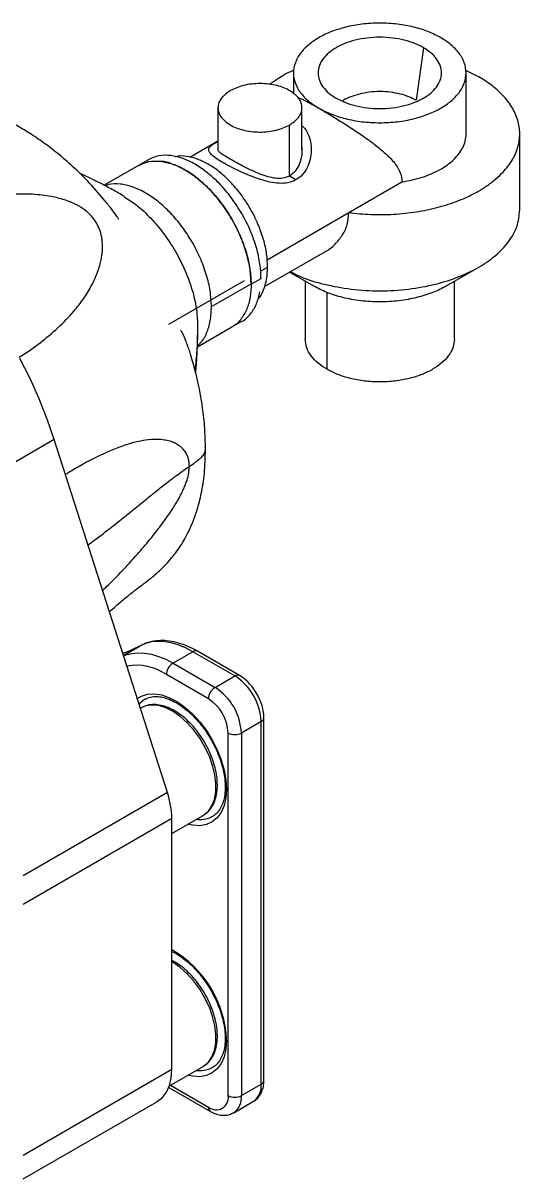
# Model space of a CAD drawing. Header units: millimetres. Extents: x 147 to 1155, y 137 to 770.
# Drawn here: x 696.3 to 802.8, y 152.9 to 400.7 of the extents above; entities that cross this region are included whole.
import ezdxf

# ---------------------------------------------------------------- set-up
doc = ezdxf.new("R2010")
doc.units = ezdxf.units.MM
doc.layers.add('CHEIA', color=7, linetype='Continuous')

msp = doc.modelspace()

# ---------------------------------------------------------------- linework, layer by layer
at = {"layer": 'CHEIA', "color": 3}
for p, q in [((782.143, 395.439), (780.561, 384.166)), ((754.283, 390.048), (754.283, 385.536)), ((791.179, 390.618), (793.996, 389.217)), ((791.283, 376.959), (791.283, 390.048)), ((738.097, 382.561), (738.097, 373.557)), ((756.098, 373.557), (756.098, 382.561)), ((753.411, 367.927), (753.411, 378.853)), ((802.783, 360.636), (802.783, 376.98)), ((738.097, 375.422), (732.058, 371.936)), ((721.065, 370.208), (713.693, 365.953)), ((723.189, 371.435), (721.061, 370.206)), ((754.814, 367.104), (753.411, 367.927)), ((766.152, 360.081), (777.53, 366.649)), ((748.623, 349.961), (766.152, 360.081)), ((748.057, 344.222), (761.135, 351.772)), ((747.208, 347.512), (748.741, 348.397)), ((758.641, 344.311), (753.426, 347.322)), ((786.924, 344.31), (794.003, 348.398)), ((727.528, 336.151), (743.792, 345.539)), ((736.7, 339.933), (745.206, 344.843)), ((745.206, 344.723), (747.327, 345.948)), ((756.783, 345.384), (756.783, 333.006)), ((788.783, 333.006), (788.783, 345.384)), ((761.469, 326.479), (761.469, 342.955)), ((733.683, 331.305), (741.063, 335.566)), ((741.059, 335.564), (743.188, 336.793)), ((733.737, 333.69), (733.743, 334.046)), ((703.005, 311.405), (669.771, 292.219)), ((727.252, 235.731), (703.005, 311.405)), ((717.833, 265.125), (721.399, 267.184)), ((732.697, 265.933), (728.454, 263.484)), ((741.7, 260.736), (732.697, 265.933)), ((742.7, 260.835), (733.697, 266.032)), ((728.454, 263.484), (737.457, 258.286)), ((736.043, 255.837), (727.04, 261.034)), ((737.457, 258.286), (741.7, 260.736)), ((721.615, 253.882), (721.464, 253.794)), ((721.92, 254.042), (721.615, 253.882)), ((747.356, 250.938), (743.114, 248.488)), ((747.356, 173.187), (747.356, 250.938)), ((747.942, 174.003), (747.942, 251.754)), ((740.285, 170.737), (740.285, 248.488)), ((743.114, 248.488), (743.114, 170.737)), ((727.252, 235.731), (696.323, 217.877)), ((728.194, 226.965), (734.914, 230.845)), ((728.194, 230.158), (696.323, 211.76)), ((728.194, 176.332), (728.194, 230.158)), ((728.194, 176.332), (696.323, 157.933)), ((727.666, 172.834), (734.914, 177.018)), ((727.549, 172.514), (736.457, 167.372)), ((727.916, 172.979), (736.043, 168.287)), ((743.114, 170.737), (747.356, 173.187)), ((696.323, 152.893), (725.107, 169.51)), ((741.457, 167.075), (745.699, 169.524))]:
    msp.add_line(p, q, dxfattribs=at)
at = {"layer": 'CHEIA', "color": 3, "flags": 128}
for points in [[(703.005, 311.405), (701.487, 315.793), (699.749, 320.169), (697.8, 324.509), (695.65, 328.79)], [(732.697, 265.933), (731.138, 266.746), (729.593, 267.379), (728.077, 267.826), (726.604, 268.082), (725.187, 268.146), (723.839, 268.016), (722.572, 267.695), (721.399, 267.184)], [(721.399, 267.184), (718.44, 265.797), (717.709, 265.513)], [(717.853, 265.065), (718.329, 265.245), (719.596, 265.567), (720.944, 265.697), (722.361, 265.633), (723.835, 265.377), (725.351, 264.93), (726.895, 264.297), (728.454, 263.484)], [(720.785, 255.913), (721.68, 256.43), (723.014, 256.834), (724.488, 256.909), (726.067, 256.652), (727.715, 256.07), (729.391, 255.176), (731.058, 253.992), (732.676, 252.544), (734.208, 250.868), (735.616, 249.001), (736.869, 246.989), (737.936, 244.878), (738.794, 242.717), (739.421, 240.558), (739.803, 238.45), (739.932, 236.444)], [(722.401, 255.721), (721.384, 254.928), (721.173, 254.701)], [(734.914, 230.845), (735.053, 230.929), (736.032, 231.756), (736.799, 232.874), (737.333, 234.25), (737.619, 235.847), (737.651, 237.622), (737.426, 239.526), (736.952, 241.508), (736.24, 243.513), (735.311, 245.487), (734.19, 247.376), (732.907, 249.127), (731.498, 250.695), (730, 252.035), (728.455, 253.111), (726.905, 253.894), (725.392, 254.363), (723.957, 254.504), (722.64, 254.314), (721.92, 254.042)], [(739.932, 236.444), (739.803, 234.586), (739.421, 232.92), (738.794, 231.485), (737.936, 230.315), (736.869, 229.436), (735.616, 228.87), (734.208, 228.63), (732.676, 228.721), (731.641, 228.955)], [(734.914, 177.018), (735.053, 177.102), (736.032, 177.93), (736.799, 179.047), (737.333, 180.423), (737.619, 182.021), (737.651, 183.796), (737.426, 185.7), (736.952, 187.682), (736.24, 189.687), (735.311, 191.661), (734.19, 193.549), (732.907, 195.301), (731.498, 196.868), (730, 198.208), (728.455, 199.285), (728.194, 199.437)], [(739.932, 182.618), (739.803, 180.76), (739.421, 179.094), (738.794, 177.659), (737.936, 176.488), (736.869, 175.61), (735.616, 175.044), (734.208, 174.804), (732.676, 174.895), (731.641, 175.129)], [(725.107, 169.51), (725.131, 169.524), (726.197, 170.358), (727.055, 171.486), (727.682, 172.882), (728.065, 174.51), (728.194, 176.332)]]:
    msp.add_lwpolyline(points, dxfattribs=at)
at = {"layer": 'CHEIA', "color": 3}
for centre, radius, start, end in [((733.283, 265.115), 1.006, 65.69295, 125.61751), ((720.545, 251.466), 11.564, 55.83153, 99.88649), ((730.11, 260.894), 3.074, 122.60551, 177.39451), ((742.28, 259.975), 0.956, 63.95014, 127.34286), ((735.075, 250.379), 12.294, 2.60545, 57.39452), ((739.113, 255.697), 3.074, 122.60551, 177.39451), ((730.832, 247.929), 12.294, 2.60545, 57.39452), ((731.074, 248.069), 9.221, 2.60548, 57.3945), ((746.982, 251.825), 0.963, 292.89509, 355.80166), ((741.7, 251.218), 3.074, 242.60962, 297.39042), ((709.717, 229.9), 18.478, 0.79887, 18.39384), ((734.243, 235.611), 5.674, 261.86406, 294.78005), ((716.509, 181.698), 23.441, 2.25007, 60.10029), ((734.243, 181.785), 5.674, 261.86409, 294.77997), ((746.941, 174.103), 1.006, 294.37421, 354.30569), ((743.436, 172.754), 3.944, 305.01428, 6.29799), ((737.699, 170.318), 2.62, 230.79678, 9.21404), ((741.7, 173.467), 3.074, 242.60962, 297.39042), ((739.108, 170.343), 4.025, 305.73417, 5.61732), ((737.044, 168.189), 1.006, 174.38035, 234.29369)]:
    msp.add_arc(centre, radius, start, end, dxfattribs=at)
for points, knots in [([(785.865, 397.587), (785.024, 398.024), (783.293, 398.922), (780.127, 399.909), (776.576, 400.566), (772.783, 400.791), (768.992, 400.565), (765.433, 399.913), (762.294, 398.91), (759.628, 397.63), (757.411, 396.091), (755.674, 394.279), (754.544, 392.224), (754.152, 390.036), (754.542, 387.846), (755.68, 385.796), (757.39, 383.968), (758.946, 382.969), (759.702, 382.484)], [0, 0, 0, 0, 0.058258, 0.1200057, 0.1843203, 0.25, 0.3156795, 0.3799943, 0.4417419, 0.5, 0.5582581, 0.6200057, 0.6843204, 0.75, 0.8156796, 0.8799943, 0.941742, 1, 1, 1, 1]), ([(782.143, 395.439), (781.542, 395.751), (780.303, 396.394), (778.038, 397.1), (775.497, 397.57), (772.783, 397.732), (770.07, 397.57), (767.524, 397.103), (765.278, 396.385), (763.371, 395.469), (761.784, 394.368), (760.541, 393.072), (759.732, 391.602), (759.452, 390.036), (759.731, 388.469), (760.545, 387.002), (761.769, 385.694), (762.882, 384.979), (763.423, 384.632)], [0, 0, 0, 0, 0.058258, 0.1200056, 0.1843204, 0.2500001, 0.3156795, 0.3799943, 0.4417419, 0.5, 0.5582581, 0.6200058, 0.6843204, 0.7500001, 0.8156797, 0.8799943, 0.941742, 1, 1, 1, 1]), ([(759.702, 382.484), (760.542, 382.048), (762.273, 381.149), (765.439, 380.162), (768.99, 379.505), (772.784, 379.28), (776.574, 379.506), (780.133, 380.159), (783.272, 381.162), (785.938, 382.442), (788.155, 383.98), (789.892, 385.792), (791.022, 387.847), (791.414, 390.035), (791.024, 392.225), (789.886, 394.275), (788.176, 396.103), (786.62, 397.102), (785.865, 397.587)], [0, 0, 0, 0, 0.058258, 0.1200057, 0.1843204, 0.25, 0.3156796, 0.3799943, 0.4417419, 0.5, 0.5582581, 0.6200057, 0.6843205, 0.75, 0.8156797, 0.8799943, 0.941742, 1, 1, 1, 1]), ([(763.423, 384.632), (764.024, 384.32), (765.263, 383.677), (767.528, 382.971), (770.069, 382.501), (772.783, 382.34), (775.496, 382.502), (778.042, 382.968), (780.288, 383.686), (782.196, 384.602), (783.782, 385.703), (785.025, 386.999), (785.834, 388.47), (786.114, 390.035), (785.835, 391.602), (785.021, 393.069), (783.797, 394.377), (782.684, 395.092), (782.143, 395.439)], [0, 0, 0, 0, 0.058258, 0.1200057, 0.1843203, 0.2499999, 0.3156796, 0.3799942, 0.4417419, 0.5, 0.5582581, 0.6200057, 0.6843205, 0.7499999, 0.8156796, 0.8799944, 0.941742, 1, 1, 1, 1]), ([(749.139, 387.61), (749.707, 388.01), (751.221, 389.077), (753, 390.104), (754.318, 390.611), (754.391, 390.639)], [0, 0, 0, 0, 0.3618504, 0.9642736, 1, 1, 1, 1]), ([(766.152, 360.081), (767.712, 359.92), (770.876, 359.593), (775.765, 359.665), (780.634, 360.173), (785.3, 361.146), (789.575, 362.528), (792.894, 364.054), (795.404, 365.551), (797.293, 366.932), (799.258, 368.717), (801.075, 370.982), (802.403, 373.752), (802.921, 376.657), (802.585, 379.574), (801.425, 382.384), (799.523, 384.972), (797.066, 387.285), (795.002, 388.584), (793.996, 389.217)], [0, 0, 0, 0, 0.0613787, 0.1244951, 0.1885644, 0.2527275, 0.3161179, 0.3779295, 0.4166213, 0.4560079, 0.4960386, 0.5586066, 0.6230207, 0.6884492, 0.7539775, 0.8186831, 0.8817108, 0.9423352, 1, 1, 1, 1]), ([(753.411, 378.853), (754.134, 379.361), (755.245, 380.143), (755.952, 381.453), (756.163, 382.514), (755.985, 383.581), (755.29, 384.883), (753.668, 386.289), (751.259, 387.248), (749.014, 387.67), (747.169, 387.79), (745.328, 387.685), (743.047, 387.298), (741.676, 386.669), (740.785, 386.26)], [0, 0, 0, 0, 0.11972836, 0.18418025, 0.24999992, 0.31581959, 0.3802715, 0.49999991, 0.61972835, 0.68418021, 0.74999979, 0.81581961, 0.88027135, 1, 1, 1, 1]), ([(716.858, 358.583), (716.864, 358.581), (716.888, 358.57), (716.8, 358.727), (716.593, 359.046), (716.094, 359.763), (715.117, 361.079), (713.096, 363.605), (710.236, 366.825), (706.745, 370.232), (703.441, 373.05), (700.367, 375.346), (697.308, 377.391), (693.755, 379.477), (689.529, 381.511), (684.641, 383.189), (680.002, 384.07), (675.956, 384.253), (673.194, 384.052), (671.287, 383.759), (670.001, 383.5), (668.466, 383.085), (666.686, 382.469), (664.736, 381.685), (662.785, 380.871), (660.907, 380.106), (659.994, 379.762), (659.51, 379.58)], [0, 0, 0, 0, 0.00224439, 0.00857003, 0.01581257, 0.02465044, 0.04851261, 0.0815927, 0.15037857, 0.21377451, 0.27197114, 0.32576252, 0.37825511, 0.43046626, 0.50490104, 0.58742498, 0.67330959, 0.73754988, 0.79406242, 0.81865408, 0.84119651, 0.86371549, 0.8879031, 0.91597986, 0.94414869, 0.97039638, 1, 1, 1, 1]), ([(740.785, 386.26), (740.062, 385.752), (738.95, 384.971), (738.244, 383.66), (738.032, 382.599), (738.21, 381.533), (738.905, 380.23), (740.528, 378.824), (742.937, 377.865), (745.182, 377.443), (747.026, 377.323), (748.868, 377.428), (751.149, 377.815), (752.52, 378.444), (753.411, 378.853)], [0, 0, 0, 0, 0.11972836, 0.18418025, 0.24999992, 0.31581959, 0.3802715, 0.49999991, 0.61972835, 0.68418021, 0.74999979, 0.81581961, 0.88027135, 1, 1, 1, 1]), ([(755.135, 384.799), (755.171, 384.791), (755.37, 384.746), (755.895, 384.518), (756.684, 384.142), (757.828, 383.548), (758.948, 382.912), (759.702, 382.484)], [0, 0, 0, 0, 0.0516323, 0.2864709, 0.4683607, 0.6423287, 1, 1, 1, 1]), ([(780.561, 384.166), (780.062, 384.425), (779.032, 384.959), (777.15, 385.546), (775.039, 385.937), (772.782, 386.071), (770.53, 385.936), (768.408, 385.551), (766.562, 384.944), (765.341, 384.41), (764.837, 384.051), (764.755, 383.992)], [0, 0, 0, 0, 0.1139357, 0.2346962, 0.3604769, 0.4889273, 0.617377, 0.7431577, 0.8639181, 0.9778541, 1, 1, 1, 1]), ([(759.702, 382.484), (760.106, 382.249), (760.921, 381.775), (762.244, 380.981), (763.624, 380.136), (765.017, 379.262), (766.448, 378.343), (767.833, 377.429), (769.24, 376.474), (770.586, 375.516), (771.902, 374.528), (773.169, 373.509), (774.308, 372.504), (775.341, 371.46), (776.209, 370.411), (776.924, 369.256), (777.428, 368.01), (777.496, 367.104), (777.53, 366.649)], [0, 0, 0, 0, 0.06161744, 0.12436031, 0.18470471, 0.24780027, 0.30818445, 0.37297125, 0.43162892, 0.49870477, 0.56152116, 0.62409644, 0.69450667, 0.75081406, 0.81368215, 0.87583071, 0.93757572, 1, 1, 1, 1]), ([(756.098, 378.71), (756.183, 378.643), (756.747, 378.199), (757.406, 377.006), (758.012, 375.256), (758.16, 373.373), (757.927, 371.498), (757.307, 369.739), (756.307, 368.153), (755.313, 367.455), (754.814, 367.104)], [0, 0, 0, 0, 0.025072, 0.1660303, 0.3078829, 0.449313, 0.5863908, 0.724153, 0.8613745, 1, 1, 1, 1]), ([(777.53, 366.649), (779.037, 366.948), (781.3, 367.397), (783.951, 368.422), (785.74, 369.308), (787.301, 370.307), (788.649, 371.422), (789.764, 372.654), (790.621, 374.007), (791.125, 375.433), (791.337, 376.438), (791.278, 376.951), (791.276, 376.971)], [0, 0, 0, 0, 0.1961556, 0.2944954, 0.3928565, 0.4875208, 0.5822071, 0.6835889, 0.7849935, 0.8898021, 0.9956598, 1, 1, 1, 1]), ([(754.814, 367.104), (754.254, 366.862), (753.138, 366.379), (751.203, 366.314), (749.208, 366.594), (747.143, 367.165), (745.038, 367.929), (742.943, 368.837), (740.958, 369.805), (739.199, 370.768), (737.777, 371.65), (736.768, 372.421), (736.189, 373.067), (736.036, 373.622), (736.264, 374.122), (736.909, 374.671), (737.537, 375.082), (738.053, 375.382), (738.097, 375.408)], [0, 0, 0, 0, 0.0657707, 0.1310295, 0.1965414, 0.2616226, 0.3287523, 0.3960985, 0.4630116, 0.5299557, 0.5968518, 0.6637729, 0.7311186, 0.7982637, 0.8633425, 0.9287463, 0.9938933, 1, 1, 1, 1]), ([(747.327, 345.948), (747.281, 346.97), (747.187, 349.076), (746.4, 352.574), (745.095, 356.254), (743.256, 359.927), (741.365, 362.793), (739.702, 364.875), (738.002, 366.75), (735.824, 368.731), (733.185, 370.533), (730.545, 371.78), (727.915, 372.416), (725.357, 372.404), (723.915, 371.758), (723.186, 371.432)], [0, 0, 0, 0, 0.0776714, 0.1599953, 0.2457419, 0.3333081, 0.4208742, 0.4637969, 0.5067308, 0.5890548, 0.6667263, 0.7443977, 0.8267217, 0.9124683, 1, 1, 1, 1]), ([(748.741, 348.397), (748.7, 349.317), (748.615, 351.213), (747.907, 354.361), (746.733, 357.673), (745.077, 360.979), (743.042, 364.063), (740.761, 366.744), (738.388, 368.902), (736.015, 370.521), (733.632, 371.656), (731.289, 372.178), (729.696, 372.303), (729.017, 372.056), (729.002, 372.05)], [0, 0, 0, 0, 0.08494518, 0.17497854, 0.26875486, 0.36452131, 0.46028782, 0.55406423, 0.64409761, 0.72904279, 0.81398797, 0.90402135, 0.99779776, 1, 1, 1, 1]), ([(753.411, 367.927), (752.951, 367.735), (752.029, 367.351), (750.446, 367.395), (748.822, 367.739), (747.137, 368.326), (745.419, 369.065), (743.708, 369.908), (742.081, 370.772), (740.635, 371.582), (739.466, 372.285), (738.648, 372.84), (738.171, 373.252), (738.132, 373.459), (738.113, 373.558)], [0, 0, 0, 0, 0.081984, 0.164393, 0.2481391, 0.3317181, 0.4176653, 0.5031507, 0.5871205, 0.6704451, 0.7537413, 0.8377961, 0.9233563, 1, 1, 1, 1]), ([(756.03, 374.209), (756.06, 373.932), (756.149, 373.121), (755.948, 371.741), (755.457, 370.198), (754.638, 368.808), (753.82, 368.22), (753.411, 367.927)], [0, 0, 0, 0, 0.11568536, 0.33876434, 0.56177163, 0.78113559, 1, 1, 1, 1]), ([(721.071, 370.195), (721.77, 370.517), (723.178, 371.166), (725.697, 371.202), (728.32, 370.592), (730.959, 369.369), (733.6, 367.588), (736.241, 365.21), (738.785, 362.247), (741.06, 358.832), (742.916, 355.164), (744.239, 351.485), (745.046, 347.982), (745.153, 345.869), (745.206, 344.843)], [0, 0, 0, 0, 0.0846883, 0.1707124, 0.2533029, 0.3312258, 0.4091487, 0.4917392, 0.5777633, 0.6656129, 0.7534625, 0.8394866, 0.9220771, 1, 1, 1, 1]), ([(745.206, 344.723), (745.16, 345.745), (745.066, 347.852), (744.279, 351.35), (742.974, 355.03), (741.134, 358.703), (738.874, 362.13), (736.338, 365.11), (733.704, 367.502), (731.059, 369.322), (728.441, 370.502), (726.658, 371.094), (725.838, 371.076), (725.828, 371.076)], [0, 0, 0, 0, 0.0938463, 0.193314, 0.2969172, 0.4027188, 0.5085204, 0.6121235, 0.7115912, 0.8054376, 0.899284, 0.9987518, 1, 1, 1, 1]), ([(718.04, 363.525), (717.2, 364.023), (715.582, 364.981), (713.149, 366.254), (711.001, 367.317), (709.359, 368.1), (708.624, 368.427), (708.424, 368.516)], [0, 0, 0, 0, 0.2775867, 0.5344385, 0.7538256, 0.9330026, 1, 1, 1, 1]), ([(736.7, 339.933), (736.641, 341.034), (736.522, 343.236), (735.665, 346.803), (734.342, 350.392), (732.561, 353.896), (730.397, 357.169), (727.934, 360.094), (725.263, 362.551), (722.491, 364.451), (719.715, 365.729), (717.071, 366.282), (715.113, 366.303), (714.183, 365.913), (713.952, 365.816)], [0, 0, 0, 0, 0.0882612, 0.1765224, 0.2647827, 0.3530415, 0.4413005, 0.5295632, 0.6178226, 0.7060821, 0.794343, 0.8826042, 0.9708646, 1, 1, 1, 1]), ([(695.486, 329.061), (695.564, 329.108), (697.177, 330.074), (699.978, 332.146), (703.846, 335.334), (706.524, 338.103), (708.277, 340.261), (709.27, 341.613), (710.183, 343.003), (711.019, 344.466), (711.782, 346.016), (712.395, 347.557), (712.832, 348.983), (713.108, 350.201), (713.27, 351.296), (713.343, 352.283), (713.346, 353.268), (713.265, 354.256), (713.086, 355.245), (712.77, 356.37), (712.225, 357.621), (711.43, 358.816), (710.586, 359.752), (709.744, 360.501), (708.915, 361.095), (708.132, 361.565), (707.413, 361.942), (706.611, 362.305), (705.644, 362.679), (704.463, 363.054), (703.01, 363.415), (701.287, 363.726), (698.607, 364.035), (695.217, 364.125), (691.281, 363.89), (686.298, 363.238), (680.386, 361.837), (675.353, 360.231), (672.734, 358.924), (672.255, 358.686)], [0, 0, 0, 0, 0.0036854, 0.0758441, 0.1468598, 0.2181904, 0.2420535, 0.2659508, 0.2895828, 0.3122988, 0.3363272, 0.3608343, 0.3794092, 0.3954454, 0.4094159, 0.4216877, 0.4325409, 0.4457471, 0.4574967, 0.4680465, 0.4861677, 0.5031486, 0.5144886, 0.5262366, 0.5386139, 0.5464292, 0.5549071, 0.5641408, 0.5742523, 0.5878799, 0.603897, 0.6229102, 0.645771, 0.6949096, 0.7412155, 0.7889357, 0.8832953, 0.9786838, 1, 1, 1, 1]), ([(718.001, 363.497), (718.879, 362.931), (720.822, 361.677), (723.718, 358.943), (726.557, 355.575), (729.047, 351.787), (731.095, 347.739), (732.602, 343.599), (733.51, 339.873), (733.63, 337.701), (733.68, 336.799)], [0, 0, 0, 0, 0.1092948, 0.2420496, 0.3748101, 0.5075639, 0.6403185, 0.7730746, 0.9058327, 1, 1, 1, 1]), ([(753.597, 347.42), (754.311, 347.059), (756.483, 345.958), (760.887, 344.639), (766.628, 343.561), (772.785, 343.199), (778.931, 343.565), (784.703, 344.624), (789.793, 346.25), (794.114, 348.326), (797.714, 350.821), (800.514, 353.759), (802.416, 357.091), (802.66, 359.449), (802.783, 360.64)], [0, 0, 0, 0, 0.0418753, 0.1274014, 0.216483, 0.3074552, 0.3984273, 0.487509, 0.573035, 0.6537276, 0.7344201, 0.8199463, 0.9090279, 1, 1, 1, 1]), ([(761.135, 351.773), (761.138, 351.775), (761.904, 352.102), (763.202, 353.248), (764.833, 355.158), (765.931, 357.494), (766.079, 359.218), (766.152, 360.081)], [0, 0, 0, 0, 0.0009735, 0.2508492, 0.5009131, 0.7503934, 1, 1, 1, 1]), ([(746.628, 341.519), (746.641, 341.53), (747.195, 341.994), (747.877, 343.44), (748.622, 345.717), (748.702, 347.521), (748.741, 348.397)], [0, 0, 0, 0, 0.0083217, 0.3543473, 0.6865611, 1, 1, 1, 1]), ([(745.206, 344.843), (745.165, 343.871), (745.083, 341.867), (744.324, 339.244), (743.003, 337.115), (741.862, 335.876), (741.083, 335.589), (741.056, 335.579)], [0, 0, 0, 0, 0.2308499, 0.4755271, 0.7303768, 0.9906347, 1, 1, 1, 1]), ([(743.184, 336.791), (743.184, 336.791), (743.938, 337.064), (744.779, 337.992), (745.764, 339.322), (746.548, 340.835), (746.876, 342.209), (747.091, 343.112)], [0, 0, 0, 0, 0.0001344, 0.3424828, 0.5102927, 0.678147, 1, 1, 1, 1]), ([(786.927, 344.312), (786.927, 344.312), (786.147, 343.771), (784.082, 342.902), (780.741, 341.791), (776.878, 341.093), (772.784, 340.847), (768.682, 341.091), (764.843, 341.801), (761.421, 342.868), (759.549, 343.839), (758.641, 344.311)], [0, 0, 0, 0, 0.0001035, 0.1166076, 0.2400901, 0.3687062, 0.5000517, 0.6313974, 0.7600135, 0.883496, 1, 1, 1, 1]), ([(733.693, 331.603), (733.927, 331.786), (734.761, 332.439), (735.725, 334.213), (736.566, 336.799), (736.656, 338.889), (736.7, 339.933)], [0, 0, 0, 0, 0.1152648, 0.4101827, 0.705092, 1, 1, 1, 1]), ([(735.408, 310.039), (735.374, 311.305), (735.303, 313.977), (734.819, 318.36), (734.115, 322.368), (733.349, 325.696), (732.711, 328.079), (732.011, 330.378), (731.371, 332.216), (730.85, 333.495), (730.532, 334.173), (730.281, 334.604), (730.111, 334.824), (730.067, 334.81), (730.049, 334.803)], [0, 0, 0, 0, 0.1486431, 0.3138491, 0.4960453, 0.592735, 0.6798269, 0.7530029, 0.8384888, 0.8730936, 0.9052853, 0.9383991, 0.9749589, 1, 1, 1, 1]), ([(733.78, 334.028), (733.782, 334.501), (733.786, 335.429), (733.757, 336.346), (733.743, 336.796)], [0, 0, 0, 0, 0.510141, 1, 1, 1, 1]), ([(733.194, 326.222), (733.261, 326.802), (733.482, 328.691), (733.712, 331.167), (733.731, 333.093), (733.737, 333.69)], [0, 0, 0, 0, 0.233797, 0.7623216, 1, 1, 1, 1]), ([(733.309, 325.794), (733.338, 326.091), (733.471, 327.452), (733.677, 330.262), (733.744, 332.709), (733.78, 334.028)], [0, 0, 0, 0, 0.1138213, 0.5225586, 1, 1, 1, 1]), ([(761.469, 326.479), (760.815, 326.899), (759.468, 327.763), (757.999, 329.344), (756.977, 331.117), (756.848, 332.375), (756.783, 333.01)], [0, 0, 0, 0, 0.2330321, 0.4800227, 0.7372816, 1, 1, 1, 1]), ([(788.783, 333.01), (788.717, 332.375), (788.587, 331.118), (787.573, 329.341), (786.08, 327.773), (784.16, 326.443), (781.855, 325.336), (779.14, 324.468), (776.062, 323.904), (772.783, 323.708), (769.503, 323.903), (766.431, 324.471), (763.693, 325.325), (762.196, 326.102), (761.469, 326.479)], [0, 0, 0, 0, 0.0875728, 0.1733256, 0.2556561, 0.3333333, 0.4110105, 0.493341, 0.5790939, 0.6666666, 0.7542394, 0.8399924, 0.9223226, 1, 1, 1, 1]), ([(731.953, 305.675), (731.943, 305.962), (731.924, 306.547), (731.755, 307.357), (731.517, 308.018), (731.239, 308.549), (730.954, 308.981), (730.606, 309.401), (730.147, 309.844), (729.539, 310.294), (728.737, 310.728), (727.733, 311.098), (726.096, 311.45), (723.868, 311.495), (721.108, 311.084), (717.431, 310.073), (712.764, 308.063), (708.496, 305.805), (705.942, 304.246), (705.404, 303.917)], [0, 0, 0, 0, 0.0223786, 0.045627, 0.0701926, 0.0858219, 0.1027156, 0.1210676, 0.1411268, 0.168855, 0.2010827, 0.2390245, 0.2843492, 0.381312, 0.4745863, 0.5702184, 0.7586498, 0.9491926, 1, 1, 1, 1]), ([(714.831, 274.496), (715.302, 274.913), (716.467, 275.943), (717.922, 277.188), (719.207, 278.241), (720.092, 278.941), (720.727, 279.424), (721.34, 279.884), (721.919, 280.318), (722.764, 280.956), (723.835, 281.8), (725.158, 282.916), (726.533, 284.223), (727.882, 285.687), (729.067, 287.159), (730.082, 288.616), (731.026, 290.191), (731.952, 291.976), (732.903, 294.176), (733.852, 296.958), (734.703, 300.498), (735.341, 304.894), (735.385, 308.258), (735.408, 310.039)], [0, 0, 0, 0, 0.0456323, 0.1128732, 0.1463804, 0.1779798, 0.2063657, 0.2169199, 0.2271424, 0.2485889, 0.2742522, 0.3059857, 0.3566713, 0.402799, 0.4419775, 0.4882185, 0.5301623, 0.5796437, 0.6363713, 0.7045549, 0.7891147, 0.8883593, 1, 1, 1, 1]), ([(731.953, 305.675), (732.37, 305.962), (733.155, 306.5), (734.219, 307.292), (735.015, 308.086), (735.499, 309.012), (735.42, 309.67), (735.375, 310.039)], [0, 0, 0, 0, 0.2265115, 0.425353, 0.604727, 0.7784132, 1, 1, 1, 1]), ([(710.231, 288.851), (710.657, 289.154), (712.43, 290.415), (715.555, 292.859), (719.188, 295.771), (722.429, 298.403), (725.005, 300.482), (727.249, 302.253), (729.117, 303.665), (730.635, 304.761), (731.546, 305.393), (731.953, 305.675)], [0, 0, 0, 0, 0.0557212, 0.2321849, 0.434041, 0.5687175, 0.6937318, 0.7993767, 0.8824473, 0.9476152, 1, 1, 1, 1]), ([(713.353, 279.11), (713.62, 279.353), (715.3, 280.879), (717.407, 283.098), (719.724, 285.603), (721.111, 287.162), (722.474, 288.748), (723.833, 290.395), (725.191, 292.114), (726.441, 293.779), (727.51, 295.289), (728.362, 296.565), (729.076, 297.706), (729.673, 298.732), (730.221, 299.754), (730.713, 300.775), (731.139, 301.797), (731.543, 302.963), (731.877, 304.279), (731.928, 305.22), (731.953, 305.675)], [0, 0, 0, 0, 0.0363597, 0.228273, 0.293042, 0.3576952, 0.4214297, 0.4839499, 0.5492788, 0.6152625, 0.6651705, 0.7083886, 0.7461683, 0.7794898, 0.8091083, 0.84477, 0.8765291, 0.9050938, 0.9540925, 1, 1, 1, 1]), ([(733.697, 266.032), (733.344, 266.227), (732.328, 266.791), (730.633, 267.515), (728.636, 268.093), (726.681, 268.359), (724.811, 268.302), (723.033, 267.95), (721.967, 267.452), (721.434, 267.203)], [0, 0, 0, 0, 0.0825563, 0.2384149, 0.3943117, 0.5490991, 0.7015399, 0.8506394, 1, 1, 1, 1]), ([(721.434, 267.203), (720.986, 266.969), (719.783, 266.341), (718.502, 265.855), (717.698, 265.55)], [0, 0, 0, 0, 0.3721353, 1, 1, 1, 1]), ([(747.942, 251.754), (747.934, 252.019), (747.911, 252.761), (747.673, 254.024), (747.177, 255.505), (746.47, 256.937), (745.586, 258.269), (744.549, 259.45), (743.567, 260.297), (742.928, 260.693), (742.7, 260.835)], [0, 0, 0, 0, 0.0781914, 0.21874979, 0.35881036, 0.49837533, 0.6380114, 0.7785401, 0.92092224, 1, 1, 1, 1]), ([(722.422, 255.694), (722.637, 255.821), (723.181, 256.141), (724.226, 256.345), (725.521, 256.331), (726.913, 256.023), (728.359, 255.446), (729.835, 254.608), (731.311, 253.523), (732.753, 252.213), (734.13, 250.703), (735.41, 249.025), (736.562, 247.216), (737.561, 245.316), (738.384, 243.368), (739.015, 241.417), (739.436, 239.509), (739.618, 237.987), (739.634, 237.134), (739.639, 236.853)], [0, 0, 0, 0, 0.0432562, 0.1094237, 0.1737351, 0.2360499, 0.2973448, 0.3583149, 0.4192515, 0.4802776, 0.5414328, 0.6027003, 0.6640417, 0.7254103, 0.7867485, 0.8479977, 0.9091084, 0.9700377, 1, 1, 1, 1]), ([(734.862, 230.831), (734.898, 230.846), (735.326, 231.027), (735.999, 231.638), (736.828, 232.643), (737.434, 233.893), (737.829, 235.334), (737.995, 236.951), (737.929, 238.704), (737.632, 240.546), (737.112, 242.43), (736.385, 244.311), (735.47, 246.145), (734.387, 247.891), (733.162, 249.509), (731.822, 250.962), (730.394, 252.214), (728.907, 253.236), (727.391, 253.997), (725.879, 254.476), (724.413, 254.64), (723.084, 254.521), (722.323, 254.197), (721.975, 254.049)], [0, 0, 0, 0, 0.00441058, 0.05194225, 0.09933067, 0.14740773, 0.19664533, 0.24686665, 0.29759571, 0.34841959, 0.39916142, 0.44980664, 0.50038775, 0.55095446, 0.60155578, 0.65223758, 0.70305854, 0.75407016, 0.8052913, 0.8566271, 0.90767271, 0.95781601, 1, 1, 1, 1]), ([(739.639, 236.853), (739.633, 236.562), (739.616, 235.718), (739.432, 234.439), (739.028, 233.113), (738.449, 232.003), (737.695, 231.15), (737.096, 230.65), (736.699, 230.511), (736.655, 230.496)], [0, 0, 0, 0, 0.0914393, 0.265984, 0.4404717, 0.6157413, 0.7937518, 0.9772725, 1, 1, 1, 1]), ([(728.194, 201.644), (728.252, 201.621), (728.785, 201.413), (729.839, 200.765), (731.31, 199.701), (732.754, 198.385), (734.13, 196.876), (735.41, 195.198), (736.562, 193.389), (737.561, 191.489), (738.384, 189.542), (739.015, 187.59), (739.436, 185.682), (739.618, 184.161), (739.634, 183.307), (739.639, 183.026)], [0, 0, 0, 0, 0.0104954, 0.0963556, 0.1821688, 0.268108, 0.3542289, 0.4405082, 0.5268913, 0.6133127, 0.6996915, 0.7859448, 0.8720031, 0.9578062, 1, 1, 1, 1]), ([(734.862, 177.004), (734.898, 177.02), (735.326, 177.2), (735.999, 177.811), (736.828, 178.817), (737.434, 180.067), (737.829, 181.507), (737.995, 183.125), (737.929, 184.877), (737.632, 186.72), (737.112, 188.604), (736.385, 190.484), (735.47, 192.319), (734.387, 194.065), (733.162, 195.682), (731.822, 197.138), (730.393, 198.378), (729.171, 199.255), (728.431, 199.608), (728.194, 199.721)], [0, 0, 0, 0, 0.005668, 0.0667505, 0.1276488, 0.1894322, 0.252707, 0.3172459, 0.3824372, 0.4477506, 0.5129584, 0.578042, 0.6430434, 0.7080261, 0.7730534, 0.8381841, 0.9034936, 0.9690481, 1, 1, 1, 1]), ([(739.639, 183.026), (739.633, 182.736), (739.616, 181.892), (739.432, 180.613), (739.028, 179.287), (738.449, 178.177), (737.695, 177.323), (737.096, 176.823), (736.699, 176.685), (736.655, 176.669)], [0, 0, 0, 0, 0.0914393, 0.265984, 0.4404719, 0.6157413, 0.7937518, 0.9772725, 1, 1, 1, 1]), ([(745.684, 169.546), (745.753, 169.576), (746.165, 169.756), (746.758, 170.356), (747.395, 171.28), (747.792, 172.385), (747.932, 173.316), (747.94, 173.876), (747.942, 174.003)], [0, 0, 0, 0, 0.0441017, 0.2624098, 0.4771995, 0.6978568, 0.9312414, 1, 1, 1, 1]), ([(736.457, 167.372), (736.691, 167.246), (737.307, 166.916), (738.329, 166.59), (739.486, 166.486), (740.558, 166.628), (741.162, 166.948), (741.445, 167.098)], [0, 0, 0, 0, 0.1438256, 0.379619, 0.6019722, 0.814072, 1, 1, 1, 1])]:
    msp.add_open_spline(points, degree=3, knots=knots, dxfattribs=at)

doc.saveas('drawing.dxf')
